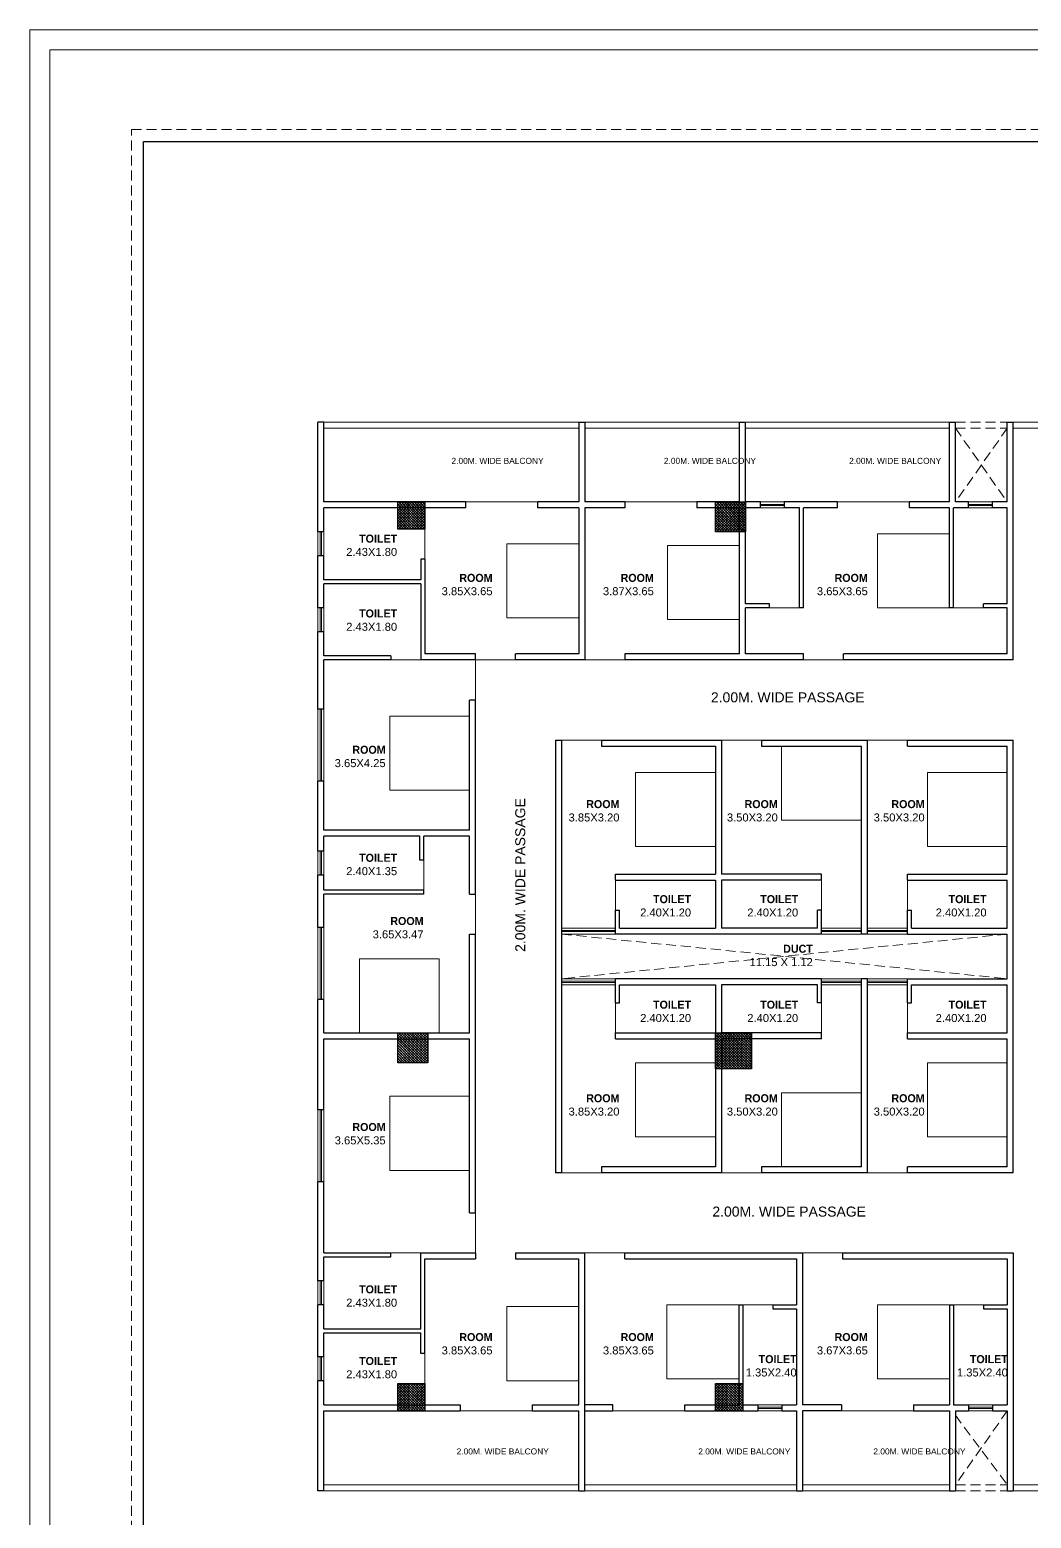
# Model space of a CAD drawing. Header units: feet. Extents: x 1354 to 2117, y 994 to 1430.
# Drawn here: x 1964.01 to 1989.07, y 1351.68 to 1388.89 of the extents above; entities that cross this region are included whole.
import ezdxf

# ---------------------------------------------------------------- set-up
doc = ezdxf.new("R2010")
doc.units = ezdxf.units.FT
doc.linetypes.add('HIDDEN', pattern=[0.375, 0.25, -0.125])
for name, color, linetype, lineweight in [('COLUMN (DCPL)', 10, 'Continuous', 30), ('COLUMN HATCH (DCPL)', 42, 'Continuous', 5), ('door', 42, 'Continuous', 9), ('DUCT (DCPL)', 8, 'HIDDEN', 13), ('H', 253, 'Continuous', 5), ('Railing_TMOS', 98, 'Continuous', 9), ('tex', 7, 'Continuous', 15), ('Text Common_TMOS', 150, 'Continuous', 20), ('wall', 7, 'Continuous', 30), ('WIN', 230, 'Continuous', 9)]:
    doc.layers.add(name, color=color, linetype=linetype, lineweight=lineweight)
doc.styles.add('Arial Narrow', font='arial.ttf')
doc.styles.get("Standard").update_dxf_attribs({"font": 'arial.ttf'})

msp = doc.modelspace()

# ---------------------------------------------------------------- hatches: boundary and pattern name
at = {"layer": 'COLUMN HATCH (DCPL)'}
h = msp.add_hatch(dxfattribs=at)
h.set_pattern_fill('SACNCR', color=256, scale=0.5, angle=450, style=0)
h.set_pattern_definition([(135, (8104.729878, 1047.45529), (-0.03314563037, -0.03314563037), []), (135, (8104.729878, 1047.488436), (-0.03314563037, -0.03314563037), [0, -0.046875])])
h.paths.add_polyline_path([(1973.218, 1376.4014), (1973.218, 1377.0814), (1973.898, 1377.0814), (1973.898, 1376.4014)], flags=0)
h = msp.add_hatch(dxfattribs=at)
h.set_pattern_fill('SACNCR', color=256, scale=0.5, angle=450, style=0)
h.set_pattern_definition([(135, (8104.764878, 1047.42029), (-0.03314563037, -0.03314563037), []), (135, (8104.764878, 1047.453436), (-0.03314563037, -0.03314563037), [0, -0.046875])])
h.paths.add_polyline_path([(1981.168, 1376.3314), (1981.168, 1377.0814), (1981.918, 1377.0814), (1981.918, 1376.3314)], flags=0)
h = msp.add_hatch(dxfattribs=at)
h.set_pattern_fill('SACNCR', color=256, scale=0.5, angle=450, style=0)
h.set_pattern_definition([(135, (8104.764878, 1047.420286), (-0.03314563037, -0.03314563037), []), (135, (8104.764878, 1047.45343), (-0.03314563037, -0.03314563037), [0, -0.046875])])
h.paths.add_polyline_path([(1973.218, 1363.0639), (1973.218, 1363.8139), (1973.968, 1363.8139), (1973.968, 1363.0639)], flags=0)
h = msp.add_hatch(dxfattribs=at)
h.set_pattern_fill('SACNCR', color=256, scale=0.5, angle=450, style=0)
h.set_pattern_definition([(135, (8104.839878, 1047.345286), (-0.03314563037, -0.03314563037), []), (135, (8104.839878, 1047.37843), (-0.03314563037, -0.03314563037), [0, -0.046875])])
h.paths.add_polyline_path([(1981.168, 1362.9139), (1981.168, 1363.8139), (1982.068, 1363.8139), (1982.068, 1362.9139)], flags=0)
h = msp.add_hatch(dxfattribs=at)
h.set_pattern_fill('SACNCR', color=256, scale=0.5, angle=450, style=0)
h.set_pattern_definition([(135, (8104.729878, 1047.985286), (-0.03314563037, -0.03314563037), []), (135, (8104.729878, 1048.01843), (-0.03314563037, -0.03314563037), [0, -0.046875])])
h.paths.add_polyline_path([(1973.218, 1354.3639), (1973.218, 1355.0439), (1973.898, 1355.0439), (1973.898, 1354.3639)], flags=0)
h = msp.add_hatch(dxfattribs=at)
h.set_pattern_fill('SACNCR', color=256, scale=0.5, angle=450, style=0)
h.set_pattern_definition([(135, (8104.729878, 1047.985286), (-0.03314563037, -0.03314563037), []), (135, (8104.729878, 1048.01843), (-0.03314563037, -0.03314563037), [0, -0.046875])])
h.paths.add_polyline_path([(1981.168, 1354.3639), (1981.168, 1355.0439), (1981.848, 1355.0439), (1981.848, 1354.3639)], flags=0)

# ---------------------------------------------------------------- linework, layer by layer
at = {"color": 7, "lineweight": 20}
for points in [[(1964.0133, 1388.8852), (2049.7845, 1388.8852), (2049.7845, 1308.746), (1964.0133, 1308.746)], [(1964.5133, 1388.3852), (2049.2845, 1388.3852), (2049.2845, 1309.246), (1964.5133, 1309.246)]]:
    msp.add_lwpolyline(points, close=True, dxfattribs=at)
at = {"layer": 'COLUMN (DCPL)'}
for points in [[(1973.218, 1376.4014), (1973.218, 1377.0814), (1973.898, 1377.0814), (1973.898, 1376.4014)], [(1981.168, 1376.3314), (1981.168, 1377.0814), (1981.918, 1377.0814), (1981.918, 1376.3314)], [(1973.218, 1363.0639), (1973.218, 1363.8139), (1973.968, 1363.8139), (1973.968, 1363.0639)], [(1981.168, 1362.9139), (1981.168, 1363.8139), (1982.068, 1363.8139), (1982.068, 1362.9139)], [(1973.218, 1354.3639), (1973.218, 1355.0439), (1973.898, 1355.0439), (1973.898, 1354.3639)], [(1981.168, 1354.3639), (1981.168, 1355.0439), (1981.848, 1355.0439), (1981.848, 1354.3639)]]:
    msp.add_lwpolyline(points, close=True, dxfattribs=at)
at = {"layer": 'door'}
for p, q in [((1974.923, 1377.0814), (1976.723, 1377.0814)), ((1978.898, 1377.0814), (1980.698, 1377.0814)), ((1984.218, 1377.0814), (1986.018, 1377.0814)), ((1973.898, 1375.6514), (1973.898, 1376.4014)), ((1982.518, 1374.4314), (1983.268, 1374.4314)), ((1987.868, 1374.4314), (1987.118, 1374.4314)), ((1973.048, 1373.1314), (1973.798, 1373.1314)), ((1976.1681, 1373.1314), (1975.1681, 1373.1314)), ((1975.1681, 1373.1314), (1975.1681, 1372.1314)), ((1978.8981, 1373.1314), (1977.8981, 1373.1314)), ((1984.3681, 1373.1314), (1983.3681, 1373.1314)), ((1978.3181, 1371.1314), (1977.3181, 1371.1314)), ((1982.3181, 1371.1314), (1981.3181, 1371.1314)), ((1985.9681, 1371.1314), (1984.9681, 1371.1314)), ((1973.868, 1368.1314), (1973.868, 1367.3814)), ((1978.668, 1366.8814), (1978.668, 1367.6314)), ((1983.818, 1366.8814), (1983.818, 1367.6314)), ((1985.968, 1366.8814), (1985.968, 1367.6314)), ((1975.168, 1367.2814), (1975.168, 1366.2814)), ((1978.668, 1363.8139), (1978.668, 1364.5639)), ((1983.818, 1363.8139), (1983.818, 1364.5639)), ((1985.968, 1363.8139), (1985.968, 1364.5639)), ((1978.3181, 1360.3139), (1977.3181, 1360.3139)), ((1982.3181, 1360.3139), (1981.3181, 1360.3139)), ((1985.9681, 1360.3139), (1984.9681, 1360.3139)), ((1975.168, 1359.3139), (1975.168, 1358.3139)), ((1973.048, 1358.3139), (1973.798, 1358.3139)), ((1978.8981, 1358.3139), (1977.8981, 1358.3139)), ((1984.3481, 1358.3139), (1983.3481, 1358.3139)), ((1981.848, 1357.0139), (1982.598, 1357.0139)), ((1987.118, 1357.0139), (1987.868, 1357.0139)), ((1973.898, 1355.7939), (1973.898, 1355.0439)), ((1974.7812, 1354.3639), (1976.5812, 1354.3639)), ((1978.598, 1354.3639), (1980.398, 1354.3639)), ((1984.3198, 1354.3639), (1986.1198, 1354.3639))]:
    msp.add_line(p, q, dxfattribs=at)
at = {"layer": 'DUCT (DCPL)'}
for p, q in [((1987.168, 1379.0774), (1988.468, 1379.0774)), ((1987.168, 1378.9274), (1988.468, 1378.9274)), ((1987.168, 1378.9274), (1988.468, 1377.0814)), ((1988.468, 1378.9274), (1987.168, 1377.0814)), ((1988.468, 1366.2814), (1977.318, 1365.1639)), ((1977.318, 1366.2814), (1988.468, 1365.1639)), ((1988.468, 1354.3639), (1987.168, 1352.5095)), ((1987.168, 1354.2565), (1988.468, 1352.5095)), ((1987.168, 1352.5095), (1988.468, 1352.5095)), ((1987.168, 1352.3595), (1988.468, 1352.3595))]:
    msp.add_line(p, q, dxfattribs=at)
at = {"layer": 'H', "linetype": 'HIDDEN'}
msp.add_lwpolyline([(1966.5584, 1386.3911), (2048.0535, 1386.3911), (2048.0535, 1320.9906), (1966.5584, 1320.9906)], close=True, dxfattribs=at)
at = {"layer": 'H'}
for points in [[(1975.948, 1376.0327), (1977.748, 1376.0327), (1977.748, 1374.1827), (1975.948, 1374.1827)], [(1979.968, 1375.9925), (1981.768, 1375.9925), (1981.768, 1374.1425), (1979.968, 1374.1425)], [(1985.218, 1376.2814), (1987.018, 1376.2814), (1987.018, 1374.4314), (1985.218, 1374.4314)], [(1975.018, 1371.7307), (1973.018, 1371.7307), (1973.018, 1369.8807), (1975.018, 1369.8807)], [(1984.818, 1370.9814), (1982.818, 1370.9814), (1982.818, 1369.1314), (1984.818, 1369.1314)], [(1981.168, 1370.3155), (1979.168, 1370.3155), (1979.168, 1368.4655), (1981.168, 1368.4655)], [(1988.468, 1370.3155), (1986.468, 1370.3155), (1986.468, 1368.4655), (1988.468, 1368.4655)], [(1974.2583, 1365.6639), (1972.2583, 1365.6639), (1972.2583, 1363.8139), (1974.2583, 1363.8139)], [(1981.168, 1363.0584), (1979.168, 1363.0584), (1979.168, 1361.2084), (1981.168, 1361.2084)], [(1988.468, 1363.0584), (1986.468, 1363.0584), (1986.468, 1361.2084), (1988.468, 1361.2084)], [(1975.018, 1362.2244), (1973.018, 1362.2244), (1973.018, 1360.3744), (1975.018, 1360.3744)], [(1984.818, 1362.3139), (1982.818, 1362.3139), (1982.818, 1360.4639), (1984.818, 1360.4639)], [(1975.948, 1356.9667), (1977.748, 1356.9667), (1977.748, 1355.1167), (1975.948, 1355.1167)], [(1979.948, 1357.0139), (1981.748, 1357.0139), (1981.748, 1355.1639), (1979.948, 1355.1639)], [(1985.218, 1357.0139), (1987.018, 1357.0139), (1987.018, 1355.1639), (1985.218, 1355.1639)]]:
    msp.add_lwpolyline(points, close=True, dxfattribs=at)
at = {"layer": 'Railing_TMOS'}
for p, q in [((1971.368, 1379.0774), (1977.748, 1379.0774)), ((1971.368, 1378.9274), (1977.748, 1378.9274)), ((1977.898, 1379.0774), (1981.768, 1379.0774)), ((1977.898, 1378.9274), (1981.768, 1378.9274)), ((1981.918, 1379.0774), (1987.018, 1379.0774)), ((1981.918, 1378.9274), (1987.018, 1378.9274)), ((1988.618, 1379.0774), (1990.618, 1379.0774)), ((1988.618, 1378.9274), (1990.618, 1378.9274)), ((1971.368, 1352.5095), (1977.748, 1352.5095)), ((1977.898, 1352.5095), (1983.198, 1352.5095)), ((1983.348, 1352.5095), (1987.018, 1352.5095)), ((1988.618, 1352.5095), (1990.618, 1352.5095)), ((1971.368, 1352.3595), (1977.748, 1352.3595)), ((1977.898, 1352.3595), (1983.198, 1352.3595)), ((1983.348, 1352.3595), (1987.018, 1352.3595)), ((1988.618, 1352.3595), (1990.618, 1352.3595))]:
    msp.add_line(p, q, dxfattribs=at)
at = {"layer": 'wall'}
for p, q in [((1971.368, 1379.0774), (1971.218, 1379.0774)), ((1971.218, 1376.3314), (1971.218, 1379.0774)), ((1971.368, 1377.0814), (1971.368, 1379.0774)), ((1977.748, 1379.0774), (1977.748, 1377.0814)), ((1977.748, 1379.0774), (1977.898, 1379.0774)), ((1977.898, 1379.0774), (1977.898, 1377.0814)), ((1981.768, 1377.0814), (1981.768, 1379.0774)), ((1981.768, 1379.0774), (1981.918, 1379.0774)), ((1981.918, 1377.0814), (1981.918, 1379.0774)), ((1987.018, 1377.0814), (1987.018, 1379.0774)), ((1987.018, 1379.0774), (1987.168, 1379.0774)), ((1987.168, 1377.0814), (1987.168, 1379.0774)), ((1988.468, 1377.0814), (1988.468, 1379.0774)), ((1988.468, 1379.0774), (1988.618, 1379.0774)), ((1988.618, 1373.1314), (1988.618, 1379.0774)), ((1974.923, 1377.0814), (1971.368, 1377.0814)), ((1974.923, 1376.9314), (1974.923, 1377.0814)), ((1977.748, 1377.0814), (1976.723, 1377.0814)), ((1976.723, 1376.9314), (1976.723, 1377.0814)), ((1978.898, 1377.0814), (1977.898, 1377.0814)), ((1978.898, 1377.0814), (1978.898, 1376.9314)), ((1981.768, 1377.0814), (1980.698, 1377.0814)), ((1980.698, 1377.0814), (1980.698, 1376.9314)), ((1982.293, 1377.0814), (1981.918, 1377.0814)), ((1982.293, 1376.9314), (1982.293, 1377.0814)), ((1984.218, 1377.0814), (1982.893, 1377.0814)), ((1982.893, 1376.9314), (1982.893, 1377.0814)), ((1984.218, 1376.9314), (1984.218, 1377.0814)), ((1987.018, 1377.0814), (1986.018, 1377.0814)), ((1986.018, 1376.9314), (1986.018, 1377.0814)), ((1987.493, 1377.0814), (1987.168, 1377.0814)), ((1987.493, 1376.9314), (1987.493, 1377.0814)), ((1988.468, 1377.0814), (1988.093, 1377.0814)), ((1988.093, 1376.9314), (1988.093, 1377.0814)), ((1971.368, 1376.3314), (1971.368, 1376.9314)), ((1974.923, 1376.9314), (1971.368, 1376.9314)), ((1977.748, 1376.9314), (1976.723, 1376.9314)), ((1977.748, 1376.9314), (1977.748, 1373.2814)), ((1978.898, 1376.9314), (1977.898, 1376.9314)), ((1977.898, 1376.9314), (1977.898, 1373.1314)), ((1981.768, 1376.9314), (1980.698, 1376.9314)), ((1981.768, 1373.2814), (1981.768, 1376.9314)), ((1982.293, 1376.9314), (1981.918, 1376.9314)), ((1981.918, 1374.5314), (1981.918, 1376.9314)), ((1983.268, 1376.9314), (1982.893, 1376.9314)), ((1983.268, 1374.4314), (1983.268, 1376.9314)), ((1984.218, 1376.9314), (1983.368, 1376.9314)), ((1983.368, 1374.4314), (1983.368, 1376.9314)), ((1987.018, 1376.9314), (1986.018, 1376.9314)), ((1987.018, 1374.4314), (1987.018, 1376.9314)), ((1987.493, 1376.9314), (1987.118, 1376.9314)), ((1987.118, 1374.4314), (1987.118, 1376.9314)), ((1988.468, 1376.9314), (1988.093, 1376.9314)), ((1988.468, 1374.5314), (1988.468, 1376.9314)), ((1971.368, 1376.3314), (1971.218, 1376.3314)), ((1971.218, 1374.4314), (1971.218, 1375.7314)), ((1971.368, 1375.7314), (1971.218, 1375.7314)), ((1971.368, 1375.1314), (1971.368, 1375.7314)), ((1973.798, 1375.6514), (1973.798, 1375.1314)), ((1973.898, 1375.6514), (1973.798, 1375.6514)), ((1973.898, 1375.6514), (1973.898, 1373.2814)), ((1973.798, 1375.1314), (1971.368, 1375.1314)), ((1971.368, 1374.4314), (1971.368, 1375.0314)), ((1973.798, 1375.0314), (1971.368, 1375.0314)), ((1973.798, 1375.0314), (1973.798, 1373.1314)), ((1971.368, 1374.4314), (1971.218, 1374.4314)), ((1982.518, 1374.5314), (1981.918, 1374.5314)), ((1982.518, 1374.4314), (1981.918, 1374.4314)), ((1981.918, 1373.2814), (1981.918, 1374.4314)), ((1982.518, 1374.4314), (1982.518, 1374.5314)), ((1983.368, 1374.4314), (1983.268, 1374.4314)), ((1987.118, 1374.4314), (1987.018, 1374.4314)), ((1988.468, 1374.5314), (1987.868, 1374.5314)), ((1987.868, 1374.4314), (1987.868, 1374.5314)), ((1988.468, 1374.4314), (1987.868, 1374.4314)), ((1988.468, 1373.2814), (1988.468, 1374.4314)), ((1971.218, 1371.9064), (1971.218, 1373.8314)), ((1971.368, 1373.8314), (1971.218, 1373.8314)), ((1971.368, 1373.2314), (1971.368, 1373.8314)), ((1973.048, 1373.2314), (1971.368, 1373.2314)), ((1971.368, 1371.9064), (1971.368, 1373.1314)), ((1973.048, 1373.1314), (1971.368, 1373.1314)), ((1973.048, 1373.2314), (1973.048, 1373.1314)), ((1975.168, 1373.1314), (1973.798, 1373.1314)), ((1975.168, 1373.2814), (1973.898, 1373.2814)), ((1975.168, 1373.1314), (1975.168, 1373.2814)), ((1976.168, 1373.1314), (1976.168, 1373.2814)), ((1977.748, 1373.2814), (1976.168, 1373.2814)), ((1977.898, 1373.1314), (1976.168, 1373.1314)), ((1981.768, 1373.2814), (1978.898, 1373.2814)), ((1978.898, 1373.2814), (1978.898, 1373.1314)), ((1983.368, 1373.1314), (1978.898, 1373.1314)), ((1983.368, 1373.2814), (1981.918, 1373.2814)), ((1983.368, 1373.1314), (1983.368, 1373.2814)), ((1988.468, 1373.2814), (1984.368, 1373.2814)), ((1984.368, 1373.1314), (1984.368, 1373.2814)), ((1988.618, 1373.1314), (1984.368, 1373.1314)), ((1971.368, 1371.9064), (1971.218, 1371.9064)), ((1975.018, 1368.8814), (1975.018, 1372.1314)), ((1975.168, 1372.1314), (1975.018, 1372.1314)), ((1975.168, 1367.2814), (1975.168, 1372.1314)), ((1977.168, 1371.1314), (1977.168, 1360.3139)), ((1977.168, 1371.1314), (1977.318, 1371.1314)), ((1977.318, 1371.1314), (1977.318, 1366.2814)), ((1978.318, 1371.1314), (1978.318, 1370.9814)), ((1978.318, 1371.1314), (1981.318, 1371.1314)), ((1981.318, 1371.1314), (1981.318, 1367.7814)), ((1982.318, 1371.1314), (1982.318, 1370.9814)), ((1982.318, 1371.1314), (1984.968, 1371.1314)), ((1984.968, 1366.2814), (1984.968, 1371.1314)), ((1985.968, 1370.9814), (1985.968, 1371.1314)), ((1985.968, 1371.1314), (1988.618, 1371.1314)), ((1988.618, 1360.3139), (1988.618, 1371.1314)), ((1978.318, 1370.9814), (1981.168, 1370.9814)), ((1981.168, 1370.9814), (1981.168, 1367.7814)), ((1982.318, 1370.9814), (1984.818, 1370.9814)), ((1984.818, 1366.2814), (1984.818, 1370.9814)), ((1985.968, 1370.9814), (1988.468, 1370.9814)), ((1988.468, 1367.7814), (1988.468, 1370.9814)), ((1971.218, 1368.3564), (1971.218, 1370.1064)), ((1971.368, 1370.1064), (1971.218, 1370.1064)), ((1971.368, 1368.8814), (1971.368, 1370.1064)), ((1975.018, 1368.8814), (1971.368, 1368.8814)), ((1971.368, 1368.3564), (1971.368, 1368.7314)), ((1973.768, 1368.7314), (1971.368, 1368.7314)), ((1973.768, 1368.1314), (1973.768, 1368.7314)), ((1973.868, 1368.1314), (1973.868, 1368.7314)), ((1975.018, 1368.7314), (1973.868, 1368.7314)), ((1975.018, 1367.2814), (1975.018, 1368.7314)), ((1971.368, 1368.3564), (1971.218, 1368.3564)), ((1973.868, 1368.1314), (1973.768, 1368.1314)), ((1971.218, 1366.4476), (1971.218, 1367.7564)), ((1971.368, 1367.7564), (1971.218, 1367.7564)), ((1971.368, 1367.3814), (1971.368, 1367.7564)), ((1978.668, 1367.6314), (1978.668, 1367.7814)), ((1978.668, 1367.7814), (1981.168, 1367.7814)), ((1983.818, 1367.7814), (1981.318, 1367.7814)), ((1983.818, 1367.6314), (1983.818, 1367.7814)), ((1985.968, 1367.6314), (1985.968, 1367.7814)), ((1985.968, 1367.7814), (1988.468, 1367.7814)), ((1973.868, 1367.3814), (1971.368, 1367.3814)), ((1973.868, 1367.2814), (1973.868, 1367.3814)), ((1978.668, 1367.6314), (1981.168, 1367.6314)), ((1981.168, 1367.6314), (1981.168, 1366.4314)), ((1981.318, 1367.6314), (1981.318, 1366.4314)), ((1983.818, 1367.6314), (1981.318, 1367.6314)), ((1985.968, 1367.6314), (1988.468, 1367.6314)), ((1988.468, 1366.4314), (1988.468, 1367.6314)), ((1971.368, 1366.4476), (1971.368, 1367.2814)), ((1973.868, 1367.2814), (1971.368, 1367.2814)), ((1975.018, 1367.2814), (1975.168, 1367.2814)), ((1978.668, 1366.2814), (1978.668, 1366.8814)), ((1978.668, 1366.8814), (1978.768, 1366.8814)), ((1978.768, 1366.4314), (1978.768, 1366.8814)), ((1983.718, 1366.4314), (1983.718, 1366.8814)), ((1983.818, 1366.8814), (1983.718, 1366.8814)), ((1983.818, 1366.2814), (1983.818, 1366.8814)), ((1985.968, 1366.2814), (1985.968, 1366.8814)), ((1985.968, 1366.8814), (1986.068, 1366.8814)), ((1986.068, 1366.4314), (1986.068, 1366.8814)), ((1971.368, 1366.4476), (1971.218, 1366.4476)), ((1975.018, 1363.8139), (1975.018, 1366.2814)), ((1975.018, 1366.2814), (1975.168, 1366.2814)), ((1975.168, 1359.3139), (1975.168, 1366.2814)), ((1977.318, 1366.2814), (1977.318, 1365.1639)), ((1983.818, 1366.2814), (1978.668, 1366.2814)), ((1978.768, 1366.4314), (1981.168, 1366.4314)), ((1983.718, 1366.4314), (1981.318, 1366.4314)), ((1984.968, 1366.2814), (1984.818, 1366.2814)), ((1985.968, 1366.2814), (1988.468, 1366.2814)), ((1986.068, 1366.4314), (1988.468, 1366.4314)), ((1988.468, 1365.1639), (1988.468, 1366.2814)), ((1977.318, 1365.1639), (1977.318, 1360.3139)), ((1983.818, 1365.1639), (1978.668, 1365.1639)), ((1978.668, 1364.5639), (1978.668, 1365.1639)), ((1983.818, 1364.5639), (1983.818, 1365.1639)), ((1984.818, 1360.4639), (1984.818, 1365.1639)), ((1984.968, 1365.1639), (1984.818, 1365.1639)), ((1984.968, 1360.3139), (1984.968, 1365.1639)), ((1985.968, 1364.5639), (1985.968, 1365.1639)), ((1985.968, 1365.1639), (1988.468, 1365.1639)), ((1978.768, 1365.0139), (1981.168, 1365.0139)), ((1978.768, 1364.5639), (1978.768, 1365.0139)), ((1981.168, 1365.0139), (1981.168, 1363.8139)), ((1981.318, 1365.0139), (1981.318, 1363.8139)), ((1983.718, 1365.0139), (1981.318, 1365.0139)), ((1983.718, 1364.5639), (1983.718, 1365.0139)), ((1986.068, 1364.5639), (1986.068, 1365.0139)), ((1986.068, 1365.0139), (1988.468, 1365.0139)), ((1988.468, 1363.8139), (1988.468, 1365.0139)), ((1971.218, 1361.8889), (1971.218, 1364.6476)), ((1971.368, 1364.6476), (1971.218, 1364.6476)), ((1971.368, 1363.8139), (1971.368, 1364.6476)), ((1978.668, 1364.5639), (1978.768, 1364.5639)), ((1983.818, 1364.5639), (1983.718, 1364.5639)), ((1985.968, 1364.5639), (1986.068, 1364.5639)), ((1971.368, 1363.8139), (1975.018, 1363.8139)), ((1971.368, 1361.8889), (1971.368, 1363.6639)), ((1971.368, 1363.6639), (1975.018, 1363.6639)), ((1975.018, 1359.3139), (1975.018, 1363.6639)), ((1978.668, 1363.6639), (1978.668, 1363.8139)), ((1978.668, 1363.8139), (1981.168, 1363.8139)), ((1978.668, 1363.6639), (1981.168, 1363.6639)), ((1981.168, 1363.6639), (1981.168, 1360.4639)), ((1983.818, 1363.8139), (1981.318, 1363.8139)), ((1981.318, 1363.6639), (1981.318, 1360.3139)), ((1983.818, 1363.6639), (1981.318, 1363.6639)), ((1983.818, 1363.6639), (1983.818, 1363.8139)), ((1985.968, 1363.6639), (1985.968, 1363.8139)), ((1985.968, 1363.8139), (1988.468, 1363.8139)), ((1985.968, 1363.6639), (1988.468, 1363.6639)), ((1988.468, 1360.4639), (1988.468, 1363.6639)), ((1971.368, 1361.8889), (1971.218, 1361.8889)), ((1977.318, 1360.3139), (1977.168, 1360.3139)), ((1978.318, 1360.4639), (1978.318, 1360.3139)), ((1981.168, 1360.4639), (1978.318, 1360.4639)), ((1981.318, 1360.3139), (1978.318, 1360.3139)), ((1982.318, 1360.4639), (1982.318, 1360.3139)), ((1984.818, 1360.4639), (1982.318, 1360.4639)), ((1984.968, 1360.3139), (1982.318, 1360.3139)), ((1985.968, 1360.3139), (1985.968, 1360.4639)), ((1988.468, 1360.4639), (1985.968, 1360.4639)), ((1988.618, 1360.3139), (1985.968, 1360.3139)), ((1971.218, 1357.6129), (1971.218, 1360.0889)), ((1971.368, 1360.0889), (1971.218, 1360.0889)), ((1971.368, 1358.3139), (1971.368, 1360.0889)), ((1975.018, 1359.3139), (1975.168, 1359.3139)), ((1971.368, 1358.3139), (1973.048, 1358.3139)), ((1971.368, 1357.6129), (1971.368, 1358.2139)), ((1971.368, 1358.2139), (1973.048, 1358.2139)), ((1973.048, 1358.2139), (1973.048, 1358.3139)), ((1973.798, 1358.3139), (1975.168, 1358.3139)), ((1973.798, 1356.4118), (1973.798, 1358.3139)), ((1973.898, 1358.1639), (1975.168, 1358.1639)), ((1973.898, 1355.7939), (1973.898, 1358.1639)), ((1975.168, 1358.3139), (1975.168, 1358.1639)), ((1976.168, 1358.3139), (1977.898, 1358.3139)), ((1976.168, 1358.3139), (1976.168, 1358.1639)), ((1976.168, 1358.1639), (1977.748, 1358.1639)), ((1977.748, 1354.5139), (1977.748, 1358.1639)), ((1977.898, 1352.3595), (1977.898, 1358.3139)), ((1978.898, 1358.3139), (1983.348, 1358.3139)), ((1978.898, 1358.1639), (1978.898, 1358.3139)), ((1978.898, 1358.1639), (1983.198, 1358.1639)), ((1983.198, 1358.1639), (1983.198, 1357.0139)), ((1983.348, 1358.3139), (1983.348, 1354.5139)), ((1984.348, 1358.3139), (1988.618, 1358.3139)), ((1984.348, 1358.3139), (1984.348, 1358.1639)), ((1984.348, 1358.1639), (1988.468, 1358.1639)), ((1988.468, 1358.1639), (1988.468, 1357.0139)), ((1988.618, 1358.3139), (1988.618, 1352.3595)), ((1971.368, 1357.6129), (1971.218, 1357.6129)), ((1971.218, 1355.7107), (1971.218, 1357.0129)), ((1971.368, 1357.0129), (1971.218, 1357.0129)), ((1971.368, 1356.4118), (1971.368, 1357.0129)), ((1981.748, 1357.0139), (1981.848, 1357.0139)), ((1981.748, 1357.0139), (1981.748, 1354.5139)), ((1981.848, 1357.0139), (1981.848, 1354.5139)), ((1982.598, 1357.0139), (1983.198, 1357.0139)), ((1982.598, 1357.0139), (1982.598, 1356.9139)), ((1987.018, 1357.0139), (1987.018, 1354.5139)), ((1987.018, 1357.0139), (1987.118, 1357.0139)), ((1987.118, 1357.0139), (1987.118, 1354.5139)), ((1987.868, 1357.0139), (1987.868, 1356.9139)), ((1987.868, 1357.0139), (1988.468, 1357.0139)), ((1982.598, 1356.9139), (1983.198, 1356.9139)), ((1983.198, 1356.9139), (1983.198, 1354.5139)), ((1987.868, 1356.9139), (1988.468, 1356.9139)), ((1988.468, 1356.9139), (1988.468, 1354.5139)), ((1971.368, 1356.4118), (1973.798, 1356.4118)), ((1971.368, 1355.7107), (1971.368, 1356.3118)), ((1971.368, 1356.3118), (1973.798, 1356.3118)), ((1973.798, 1355.7939), (1973.798, 1356.3118)), ((1971.368, 1355.7107), (1971.218, 1355.7107)), ((1973.898, 1355.7939), (1973.798, 1355.7939)), ((1971.218, 1352.3595), (1971.218, 1355.1107)), ((1971.368, 1355.1107), (1971.218, 1355.1107)), ((1971.368, 1354.5097), (1971.368, 1355.1107)), ((1971.368, 1354.5139), (1974.7812, 1354.5139)), ((1971.368, 1354.3639), (1974.7812, 1354.3639)), ((1971.368, 1352.3595), (1971.368, 1354.3597)), ((1974.7812, 1354.5139), (1974.7812, 1354.3639)), ((1976.5812, 1354.5139), (1977.748, 1354.5139)), ((1976.5812, 1354.5139), (1976.5812, 1354.3639)), ((1976.5812, 1354.3639), (1977.748, 1354.3639)), ((1977.748, 1352.3595), (1977.748, 1354.3639)), ((1980.398, 1354.5139), (1981.748, 1354.5139)), ((1980.398, 1354.3639), (1980.398, 1354.5139)), ((1980.398, 1354.3639), (1982.223, 1354.3639)), ((1981.848, 1354.5139), (1982.223, 1354.5139)), ((1982.223, 1354.5139), (1982.223, 1354.3639)), ((1982.823, 1354.5139), (1983.198, 1354.5139)), ((1982.823, 1354.5139), (1982.823, 1354.3639)), ((1982.823, 1354.3639), (1983.198, 1354.3639)), ((1983.198, 1354.3639), (1983.198, 1352.3595)), ((1984.3198, 1354.5139), (1983.348, 1354.5139)), ((1983.348, 1354.3639), (1983.348, 1352.3595)), ((1984.3198, 1354.3639), (1983.348, 1354.3639)), ((1984.3198, 1354.5139), (1984.3198, 1354.3639)), ((1986.1198, 1354.5139), (1987.018, 1354.5139)), ((1986.1198, 1354.5139), (1986.1198, 1354.3639)), ((1986.1198, 1354.3639), (1987.018, 1354.3639)), ((1987.018, 1354.3639), (1987.018, 1352.3595)), ((1987.118, 1354.5139), (1987.493, 1354.5139)), ((1987.168, 1354.3639), (1987.493, 1354.3639)), ((1987.168, 1354.3639), (1987.168, 1352.3595)), ((1987.493, 1354.5139), (1987.493, 1354.3639)), ((1988.093, 1354.5139), (1988.468, 1354.5139)), ((1988.093, 1354.5139), (1988.093, 1354.3639)), ((1988.093, 1354.3639), (1988.468, 1354.3639)), ((1988.468, 1354.3639), (1988.468, 1352.3595)), ((1971.368, 1352.3595), (1971.218, 1352.3595)), ((1977.748, 1352.3595), (1977.898, 1352.3595)), ((1983.198, 1352.3595), (1983.348, 1352.3595)), ((1987.018, 1352.3595), (1987.168, 1352.3595)), ((1988.468, 1352.3595), (1988.618, 1352.3595))]:
    msp.add_line(p, q, dxfattribs=at)
msp.add_lwpolyline([(1966.8584, 1386.0911), (2047.7535, 1386.0911), (2047.7535, 1321.2906), (1966.8584, 1321.2906)], close=True, dxfattribs=at)
msp.add_lwpolyline([(1977.898, 1354.3639), (1978.598, 1354.3639), (1978.598, 1354.5139), (1977.898, 1354.5139)], dxfattribs=at)
at = {"layer": 'WIN'}
for p, q in [((1982.293, 1377.0814), (1982.893, 1377.0814)), ((1987.493, 1377.0814), (1988.093, 1377.0814)), ((1982.293, 1377.0214), (1982.893, 1377.0214)), ((1982.293, 1376.9914), (1982.893, 1376.9914)), ((1982.293, 1376.9314), (1982.893, 1376.9314)), ((1987.493, 1377.0214), (1988.093, 1377.0214)), ((1987.493, 1376.9914), (1988.093, 1376.9914)), ((1987.493, 1376.9314), (1988.093, 1376.9314)), ((1971.218, 1375.7314), (1971.218, 1376.3314)), ((1971.278, 1375.7314), (1971.278, 1376.3314)), ((1971.308, 1375.7314), (1971.308, 1376.3314)), ((1971.368, 1375.7314), (1971.368, 1376.3314)), ((1971.218, 1373.8314), (1971.218, 1374.4314)), ((1971.278, 1373.8314), (1971.278, 1374.4314)), ((1971.308, 1373.8314), (1971.308, 1374.4314)), ((1971.368, 1373.8314), (1971.368, 1374.4314)), ((1971.218, 1370.1064), (1971.218, 1371.9064)), ((1971.278, 1370.1064), (1971.278, 1371.9064)), ((1971.308, 1370.1064), (1971.308, 1371.9064)), ((1971.368, 1370.1064), (1971.368, 1371.9064)), ((1971.218, 1367.7564), (1971.218, 1368.3564)), ((1971.278, 1367.7564), (1971.278, 1368.3564)), ((1971.308, 1367.7564), (1971.308, 1368.3564)), ((1971.368, 1367.7564), (1971.368, 1368.3564)), ((1971.218, 1364.6476), (1971.218, 1366.4476)), ((1971.278, 1364.6476), (1971.278, 1366.4476)), ((1971.308, 1364.6476), (1971.308, 1366.4476)), ((1971.368, 1364.6476), (1971.368, 1366.4476)), ((1978.668, 1366.4314), (1977.318, 1366.4314)), ((1978.668, 1366.3714), (1977.318, 1366.3714)), ((1978.668, 1366.3414), (1977.318, 1366.3414)), ((1978.668, 1366.2814), (1977.318, 1366.2814)), ((1983.818, 1366.4314), (1984.818, 1366.4314)), ((1983.818, 1366.3714), (1984.818, 1366.3714)), ((1983.818, 1366.3414), (1984.818, 1366.3414)), ((1983.818, 1366.2814), (1984.818, 1366.2814)), ((1985.968, 1366.4314), (1984.968, 1366.4314)), ((1985.968, 1366.3714), (1984.968, 1366.3714)), ((1985.968, 1366.3414), (1984.968, 1366.3414)), ((1985.968, 1366.2814), (1984.968, 1366.2814)), ((1978.668, 1365.1639), (1977.318, 1365.1639)), ((1983.818, 1365.1639), (1984.818, 1365.1639)), ((1985.968, 1365.1639), (1984.968, 1365.1639)), ((1978.668, 1365.1039), (1977.318, 1365.1039)), ((1978.668, 1365.0739), (1977.318, 1365.0739)), ((1978.668, 1365.0139), (1977.318, 1365.0139)), ((1983.818, 1365.1039), (1984.818, 1365.1039)), ((1983.818, 1365.0739), (1984.818, 1365.0739)), ((1983.818, 1365.0139), (1984.818, 1365.0139)), ((1985.968, 1365.1039), (1984.968, 1365.1039)), ((1985.968, 1365.0739), (1984.968, 1365.0739)), ((1985.968, 1365.0139), (1984.968, 1365.0139)), ((1971.218, 1360.0889), (1971.218, 1361.8889)), ((1971.278, 1360.0889), (1971.278, 1361.8889)), ((1971.308, 1360.0889), (1971.308, 1361.8889)), ((1971.368, 1360.0889), (1971.368, 1361.8889)), ((1971.218, 1357.0129), (1971.218, 1357.6129)), ((1971.278, 1357.0129), (1971.278, 1357.6129)), ((1971.308, 1357.0129), (1971.308, 1357.6129)), ((1971.368, 1357.0129), (1971.368, 1357.6129)), ((1971.218, 1355.1107), (1971.218, 1355.7107)), ((1971.278, 1355.1107), (1971.278, 1355.7107)), ((1971.308, 1355.1107), (1971.308, 1355.7107)), ((1971.368, 1355.1107), (1971.368, 1355.7107)), ((1982.223, 1354.5139), (1982.823, 1354.5139)), ((1982.223, 1354.4539), (1982.823, 1354.4539)), ((1982.223, 1354.4239), (1982.823, 1354.4239)), ((1982.223, 1354.3639), (1982.823, 1354.3639)), ((1987.493, 1354.5139), (1988.093, 1354.5139)), ((1987.493, 1354.4539), (1988.093, 1354.4539)), ((1987.493, 1354.4239), (1988.093, 1354.4239)), ((1987.493, 1354.3639), (1988.093, 1354.3639))]:
    msp.add_line(p, q, dxfattribs=at)

# ---------------------------------------------------------------- texts
at = {"layer": 'tex', "char_height": 0.2, "attachment_point": 9}
for s, insert, width in [('{\\fCentury Gothic|b1|i0|c0|p34;\\W2.10983; }{\\fCentury Gothic|b1|i0|c0|p34;TOILET}\\P2.43X1.80', (1973.2035, 1375.7297), 1.363256), ('{\\fCentury Gothic|b1|i0|c0|p34;\\W1.54695; }{\\fCentury Gothic|b1|i0|c0|p34;ROOM}\\P3.85X3.65', (1975.591, 1374.7479), 1.363256), ('{\\fCentury Gothic|b1|i0|c0|p34;\\W1.54695; }{\\fCentury Gothic|b1|i0|c0|p34;ROOM}\\P3.87X3.65', (1979.6254, 1374.7479), 1.363256), ('{\\fCentury Gothic|b1|i0|c0|p34;\\W1.54695; }{\\fCentury Gothic|b1|i0|c0|p34;ROOM}\\P3.65X3.65', (1984.9778, 1374.7479), 1.363256), ('{\\fCentury Gothic|b1|i0|c0|p34;\\W2.10983; }{\\fCentury Gothic|b1|i0|c0|p34;TOILET}\\P2.43X1.80', (1973.2035, 1373.8582), 1.363256), ('{\\fCentury Gothic|b1|i0|c0|p34;\\W1.54695; }{\\fCentury Gothic|b1|i0|c0|p34;ROOM}\\P3.65X4.25', (1972.9157, 1370.4511), 1.363256), ('{\\fCentury Gothic|b1|i0|c0|p34;\\W1.51893; }{\\fCentury Gothic|b1|i0|c0|p34;ROOM}\\P3.85X3.20', (1978.7657, 1369.0924), 1.363256), ('{\\fCentury Gothic|b1|i0|c0|p34;\\W1.51893; }{\\fCentury Gothic|b1|i0|c0|p34;ROOM}\\P3.50X3.20', (1982.7263, 1369.0924), 1.363256), ('{\\fCentury Gothic|b1|i0|c0|p34;\\W1.51893; }{\\fCentury Gothic|b1|i0|c0|p34;ROOM}\\P3.50X3.20', (1986.3992, 1369.0924), 1.363256), ('{\\fCentury Gothic|b1|i0|c0|p34;\\W2.13785; }{\\fCentury Gothic|b1|i0|c0|p34;TOILET}\\P2.40X1.35', (1973.2035, 1367.75), 1.363256), ('{\\fCentury Gothic|b1|i0|c0|p34;\\W2.10983; }{\\fCentury Gothic|b1|i0|c0|p34;TOILET}\\P2.40X1.20', (1980.5566, 1366.717), 1.363256), ('{\\fCentury Gothic|b1|i0|c0|p34;\\W2.10983; }{\\fCentury Gothic|b1|i0|c0|p34;TOILET}\\P2.40X1.20', (1983.2367, 1366.717), 1.363256), ('{\\fCentury Gothic|b1|i0|c0|p34;\\W2.10983; }{\\fCentury Gothic|b1|i0|c0|p34;TOILET}\\P2.40X1.20', (1987.9494, 1366.717), 1.363256), ('{\\fCentury Gothic|b1|i0|c0|p34;\\W1.52768; }{\\fCentury Gothic|b1|i0|c0|p34;ROOM}\\P3.65X3.47', (1973.8652, 1366.1706), 1.363256), ('{\\fCentury Gothic|b1|i0|c0|p34;\\W3.66664; }{\\fCentury Gothic|b1|i0|c0|p34;DUCT}\\P11.15 X 1.12', (1983.6031, 1365.4769), 1.780557), ('{\\fCentury Gothic|b1|i0|c0|p34;\\W2.10983; }{\\fCentury Gothic|b1|i0|c0|p34;TOILET}\\P2.40X1.20', (1980.5566, 1364.079), 1.363256), ('{\\fCentury Gothic|b1|i0|c0|p34;\\W2.10983; }{\\fCentury Gothic|b1|i0|c0|p34;TOILET}\\P2.40X1.20', (1983.2367, 1364.079), 1.363256), ('{\\fCentury Gothic|b1|i0|c0|p34;\\W2.10983; }{\\fCentury Gothic|b1|i0|c0|p34;TOILET}\\P2.40X1.20', (1987.9494, 1364.079), 1.363256), ('{\\fCentury Gothic|b1|i0|c0|p34;\\W1.51893; }{\\fCentury Gothic|b1|i0|c0|p34;ROOM}\\P3.85X3.20', (1978.7657, 1361.7405), 1.363256), ('{\\fCentury Gothic|b1|i0|c0|p34;\\W1.51893; }{\\fCentury Gothic|b1|i0|c0|p34;ROOM}\\P3.50X3.20', (1982.7263, 1361.7405), 1.363256), ('{\\fCentury Gothic|b1|i0|c0|p34;\\W1.51893; }{\\fCentury Gothic|b1|i0|c0|p34;ROOM}\\P3.50X3.20', (1986.3992, 1361.7405), 1.363256), ('{\\fCentury Gothic|b1|i0|c0|p34;\\W1.54695; }{\\fCentury Gothic|b1|i0|c0|p34;ROOM}\\P3.65X5.35', (1972.9157, 1361.0207), 1.363256), ('{\\fCentury Gothic|b1|i0|c0|p34;\\W2.10983; }{\\fCentury Gothic|b1|i0|c0|p34;TOILET}\\P2.43X1.80', (1973.2035, 1356.9638), 1.363256), ('{\\fCentury Gothic|b1|i0|c0|p34;\\W1.54695; }{\\fCentury Gothic|b1|i0|c0|p34;ROOM}\\P3.85X3.65', (1975.591, 1355.77), 1.363256), ('{\\fCentury Gothic|b1|i0|c0|p34;\\W1.54695; }{\\fCentury Gothic|b1|i0|c0|p34;ROOM}\\P3.85X3.65', (1979.6254, 1355.77), 1.363256), ('{\\fCentury Gothic|b1|i0|c0|p34;\\W1.54695; }{\\fCentury Gothic|b1|i0|c0|p34;ROOM}\\P3.67X3.65', (1984.9778, 1355.77), 1.363256), ('{\\fCentury Gothic|b1|i0|c0|p34;\\W2.10983; }{\\fCentury Gothic|b1|i0|c0|p34;TOILET}\\P2.43X1.80', (1973.2035, 1355.1732), 1.363256), ('{\\fCentury Gothic|b1|i0|c0|p34;\\W1.82440; }{\\fCentury Gothic|b1|i0|c0|p34;TOILET}\\P1.35X2.40', (1983.198, 1355.2186), 1.363256), ('{\\fCentury Gothic|b1|i0|c0|p34;\\W1.82440; }{\\fCentury Gothic|b1|i0|c0|p34;TOILET}\\P1.35X2.40', (1988.4813, 1355.2186), 1.363256)]:
    msp.add_mtext(s, dxfattribs=dict(at, insert=insert, width=width))
at = {"layer": 'Text Common_TMOS', "attachment_point": 1, "style": 'Arial Narrow'}
for s, insert, char_height in [('2.00M. WIDE BALCONY ', (1974.5631, 1378.1846), 0.15), ('2.00M. WIDE BALCONY ', (1979.8758, 1378.1846), 0.15), ('2.00M. WIDE BALCONY ', (1984.5096, 1378.1846), 0.15), ('2.00M. WIDE PASSAGE', (1981.0534, 1372.3231), 0.25), ('2.00M. WIDE PASSAGE', (1981.0892, 1359.4686), 0.25), ('2.00M. WIDE BALCONY ', (1974.692, 1353.4225), 0.15), ('2.00M. WIDE BALCONY ', (1980.7367, 1353.4225), 0.15), ('2.00M. WIDE BALCONY ', (1985.1159, 1353.4225), 0.15)]:
    msp.add_mtext(s, dxfattribs=dict(at, insert=insert, char_height=char_height))
at = {"layer": 'Text Common_TMOS', "insert": (1976.1584, 1365.8353), "char_height": 0.25, "attachment_point": 1, "rotation": 90, "style": 'Arial Narrow'}
msp.add_mtext('2.00M. WIDE PASSAGE', dxfattribs=at)

doc.saveas('drawing.dxf')
